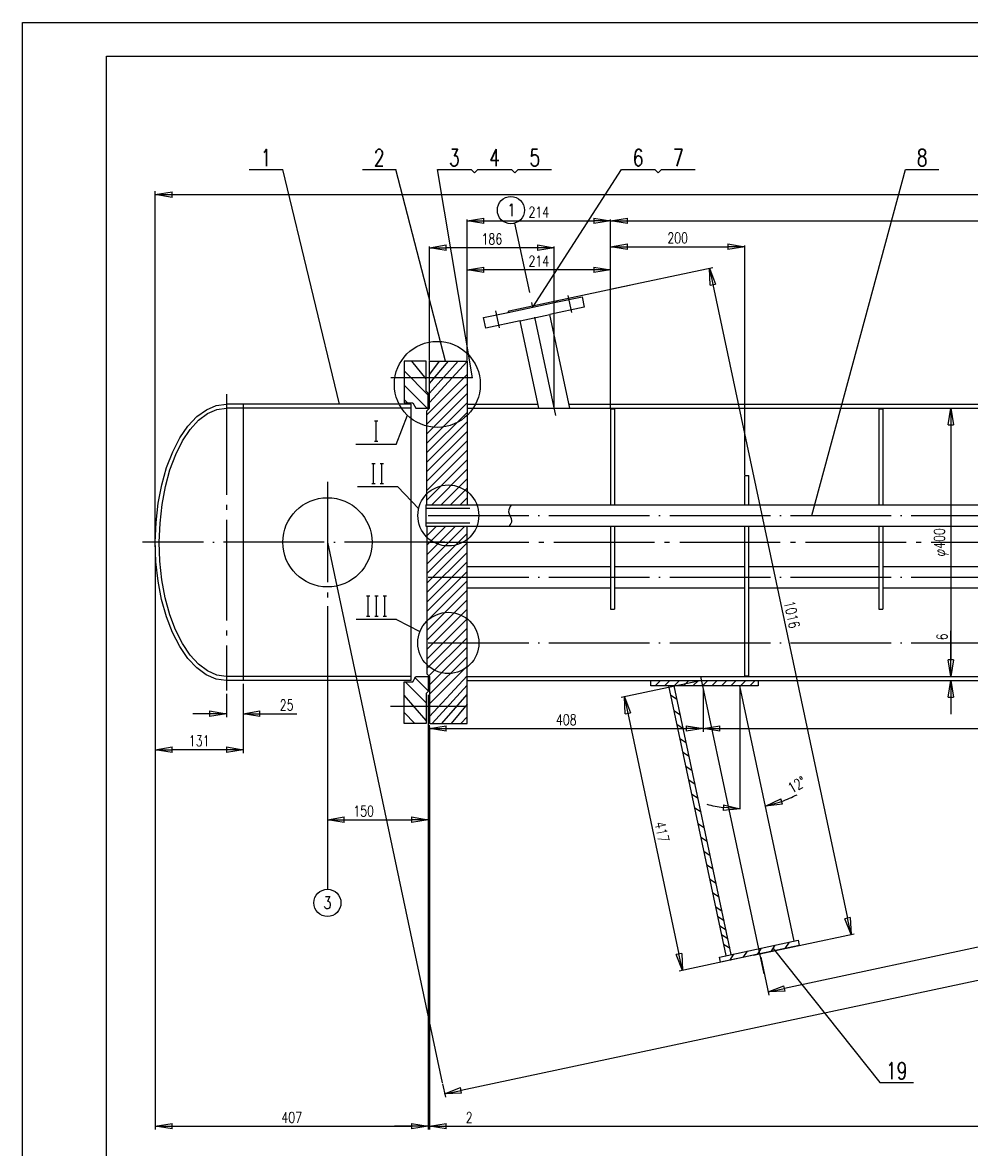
# Model space of a CAD drawing. Extents: x -287 to 13624, y -50 to 2920.
# Drawn here: x -287 to 1128, y 1240 to 2920 of the extents above; entities that cross this region are included whole.
import ezdxf
from ezdxf.enums import TextEntityAlignment as Align

# ---------------------------------------------------------------- set-up
doc = ezdxf.new("R2010")
doc.units = 0
doc.header["$LTSCALE"] = 30
doc.header["$MEASUREMENT"] = 0
doc.linetypes.add('CENTER', pattern=[6.25, 5, -0.5, 0.25, -0.5])
doc.linetypes.add('DASHDOT', pattern=[6, 5, -0.5, 0, -0.5])
doc.layers.get('0').update_dxf_attribs({"linetype": 'CONTINUOUS'})
doc.layers.get('Defpoints').update_dxf_attribs({"linetype": 'CONTINUOUS'})
for name, color, linetype in [('1', 2, 'CONTINUOUS'), ('11', 3, 'CONTINUOUS'), ('2', 1, 'CONTINUOUS'), ('3', 2, 'DASHDOT'), ('4', 2, 'CENTER')]:
    doc.layers.add(name, color=color, linetype=linetype)
doc.styles.add('HZ', font='txt', dxfattribs={"width": 0.75, "bigfont": 'hztxt'})
doc.styles.get("Standard").update_dxf_attribs({"font": 'simplex', "width": 0.75, "bigfont": 'hztxt'})
doc.dimstyles.get("Standard").update_dxf_attribs({"dimtxt": 0.18, "dimasz": 0.18, "dimexe": 0.18, "dimexo": 0.0625, "dimgap": 0.09, "dimtad": 0, "dimtih": 1, "dimtoh": 1, "dimdec": 4, "dimzin": 0, "dimdsep": 46, "dimtxsty": 'Standard', "dimcen": 0.09, "dimadec": 0, "dimazin": 0, "dimtfac": 1, "dimtdec": 4, "dimtofl": 0, "dimtmove": 0, "dimatfit": 3, "dimfxl": 0, "dimtolj": 1, "dimtzin": 0, "dimarcsym": 0})

# ---------------------------------------------------------------- blocks, each defined once
blk = doc.blocks.new('_CLOSED')
at = {"color": 0, "linetype": 'ByBlock'}
for p, q in [((-1, 0.167), (0, 0)), ((-1, 0.167), (-1, -0.167)), ((0, 0), (-1, -0.167)), ((0, 0), (-1, 0))]:
    blk.add_line(p, q, dxfattribs=at)
blk = doc.blocks.new('*D4')
at = {"layer": '11', "color": 0, "lineweight": -2}
for p, q in [((376.2, 2416), (376.2, 2553.3)), ((565.2, 2551.3), (401.2, 2551.3)), ((590.2, 2345), (590.2, 2553.3))]:
    blk.add_line(p, q, dxfattribs=at)
at = {"layer": 'Defpoints', "color": 0}
for p in [(376.2, 2551.3), (376.2, 2415), (590.2, 2344)]:
    blk.add_point(p, dxfattribs=at)
at = {"layer": '11', "color": 0, "lineweight": -2, "xscale": 25, "yscale": 25, "zscale": 25, "rotation": 180}
blk.add_blockref('_CLOSED', (376.2, 2551.3), dxfattribs=at)
at = {"layer": '11', "color": 0, "lineweight": -2, "xscale": 25, "yscale": 25, "zscale": 25}
blk.add_blockref('_CLOSED', (590.2, 2551.3), dxfattribs=at)
at = {"layer": '11', "color": 0, "insert": (483.2, 2564.3), "char_height": 16, "attachment_point": 5, "style": 'HZ'}
blk.add_mtext('\\A1;214', dxfattribs=at)
blk = doc.blocks.new('*D5')
at = {"layer": '11', "color": 0, "lineweight": -2}
for p, q in [((320.2, 2416), (320.2, 2586.2)), ((481.2, 2584.2), (345.2, 2584.2)), ((506.2, 2346), (506.2, 2586.2))]:
    blk.add_line(p, q, dxfattribs=at)
at = {"layer": 'Defpoints', "color": 0}
for p in [(320.2, 2584.2), (320.2, 2415), (506.2, 2345)]:
    blk.add_point(p, dxfattribs=at)
at = {"layer": '11', "color": 0, "lineweight": -2, "xscale": 25, "yscale": 25, "zscale": 25, "rotation": 180}
blk.add_blockref('_CLOSED', (320.2, 2584.2), dxfattribs=at)
at = {"layer": '11', "color": 0, "lineweight": -2, "xscale": 25, "yscale": 25, "zscale": 25}
blk.add_blockref('_CLOSED', (506.2, 2584.2), dxfattribs=at)
at = {"layer": '11', "color": 0, "insert": (413.2, 2597.2), "char_height": 16, "attachment_point": 5, "style": 'HZ'}
blk.add_mtext('\\A1;186', dxfattribs=at)
blk = doc.blocks.new('*D6')
at = {"layer": '11', "color": 0, "lineweight": -2}
for p, q in [((376.2, 2417), (376.2, 2626.3)), ((401.2, 2624.3), (565.2, 2624.3)), ((590.2, 2345), (590.2, 2626.3))]:
    blk.add_line(p, q, dxfattribs=at)
at = {"layer": 'Defpoints', "color": 0}
for p in [(590.2, 2624.3), (376.2, 2416), (590.2, 2344)]:
    blk.add_point(p, dxfattribs=at)
at = {"layer": '11', "color": 0, "lineweight": -2, "xscale": 25, "yscale": 25, "zscale": 25, "rotation": 180}
blk.add_blockref('_CLOSED', (376.2, 2624.3), dxfattribs=at)
at = {"layer": '11', "color": 0, "lineweight": -2, "xscale": 25, "yscale": 25, "zscale": 25}
blk.add_blockref('_CLOSED', (590.2, 2624.3), dxfattribs=at)
at = {"layer": '11', "color": 0, "insert": (483.2, 2637.3), "char_height": 16, "attachment_point": 5, "style": 'HZ'}
blk.add_mtext('\\A1;214', dxfattribs=at)
blk = doc.blocks.new('*D7')
at = {"layer": '11', "color": 0, "lineweight": -2}
for p, q in [((590.2, 2345), (590.2, 2587.8)), ((790.2, 2245.5), (790.2, 2587.8)), ((615.2, 2585.8), (765.2, 2585.8))]:
    blk.add_line(p, q, dxfattribs=at)
at = {"layer": 'Defpoints', "color": 0}
for p in [(790.2, 2585.8), (590.2, 2344), (790.2, 2244.5)]:
    blk.add_point(p, dxfattribs=at)
at = {"layer": '11', "color": 0, "lineweight": -2, "xscale": 25, "yscale": 25, "zscale": 25, "rotation": 180}
blk.add_blockref('_CLOSED', (590.2, 2585.8), dxfattribs=at)
at = {"layer": '11', "color": 0, "lineweight": -2, "xscale": 25, "yscale": 25, "zscale": 25}
blk.add_blockref('_CLOSED', (790.2, 2585.8), dxfattribs=at)
at = {"layer": '11', "color": 0, "insert": (690.2, 2598.8), "char_height": 16, "attachment_point": 5, "style": 'HZ'}
blk.add_mtext('\\A1;200', dxfattribs=at)
blk = doc.blocks.new('*D9')
at = {"layer": '11', "color": 0, "lineweight": -2}
for p, q in [((590.2, 2345), (590.2, 2626.3)), ((615.2, 2624.3), (1965.2, 2624.3)), ((1990.2, 2245.5), (1990.2, 2626.3))]:
    blk.add_line(p, q, dxfattribs=at)
at = {"layer": 'Defpoints', "color": 0}
for p in [(1990.2, 2624.3), (590.2, 2344), (1990.2, 2244.5)]:
    blk.add_point(p, dxfattribs=at)
at = {"layer": '11', "color": 0, "lineweight": -2, "xscale": 25, "yscale": 25, "zscale": 25, "rotation": 180}
blk.add_blockref('_CLOSED', (590.2, 2624.3), dxfattribs=at)
at = {"layer": '11', "color": 0, "lineweight": -2, "xscale": 25, "yscale": 25, "zscale": 25}
blk.add_blockref('_CLOSED', (1990.2, 2624.3), dxfattribs=at)
at = {"layer": '11', "color": 0, "insert": (1290.2, 2637.5), "char_height": 16, "attachment_point": 5, "style": 'HZ'}
blk.add_mtext('\\A1;7{\\fArial|b0|i0|c0|p32;x200=}1400', dxfattribs=at)
blk = doc.blocks.new('*D10')
at = {"layer": '11', "color": 0, "lineweight": -2}
for p, q in [((167.9, 2049.6), (167.9, 1726.3)), ((318.2, 1813.1), (318.2, 1726.3)), ((192.9, 1731.3), (293.2, 1731.3))]:
    blk.add_line(p, q, dxfattribs=at)
at = {"layer": 'Defpoints', "color": 0}
for p in [(167.9, 2054.6), (318.2, 1818.1), (318.2, 1731.3)]:
    blk.add_point(p, dxfattribs=at)
at = {"layer": '11', "color": 0, "lineweight": -2, "xscale": 25, "yscale": 25, "zscale": 25, "rotation": 180}
blk.add_blockref('_CLOSED', (167.9, 1731.3), dxfattribs=at)
at = {"layer": '11', "color": 0, "lineweight": -2, "xscale": 25, "yscale": 25, "zscale": 25}
blk.add_blockref('_CLOSED', (318.2, 1731.3), dxfattribs=at)
at = {"layer": '11', "color": 0, "insert": (222, 1744.3), "char_height": 16, "attachment_point": 5, "style": 'HZ'}
blk.add_mtext('\\A1;150', dxfattribs=at)
blk = doc.blocks.new('*D11')
at = {"layer": '11', "color": 0, "lineweight": -2}
for p, q in [((1099.6, 2345), (1102.6, 2345)), ((1097.6, 2320), (1097.6, 1970)), ((1099.6, 1945), (1102.6, 1945))]:
    blk.add_line(p, q, dxfattribs=at)
at = {"layer": 'Defpoints', "color": 0}
for p in [(1094.6, 2345), (1094.6, 1945), (1097.6, 1945)]:
    blk.add_point(p, dxfattribs=at)
at = {"layer": '11', "color": 0, "lineweight": -2, "xscale": 25, "yscale": 25, "zscale": 25}
for p, rotation in [((1097.6, 2345), 90), ((1097.6, 1945), 270)]:
    blk.add_blockref('_CLOSED', p, dxfattribs=dict(at, rotation=rotation))
at = {"layer": '11', "color": 0, "insert": (1083.3, 2145), "char_height": 16, "attachment_point": 5, "rotation": 90, "style": 'HZ'}
blk.add_mtext('\\A1;φ400', dxfattribs=at)
blk = doc.blocks.new('*D12')
at = {"layer": '11', "color": 0, "lineweight": -2}
for p, q in [((320.2, 1870), (320.2, 1269.4)), ((2246.2, 1870), (2246.2, 1269.4)), ((345.2, 1274.4), (2221.2, 1274.4))]:
    blk.add_line(p, q, dxfattribs=at)
at = {"layer": 'Defpoints', "color": 0}
for p in [(320.2, 1875), (2246.2, 1875), (2246.2, 1274.4)]:
    blk.add_point(p, dxfattribs=at)
at = {"layer": '11', "color": 0, "lineweight": -2, "xscale": 25, "yscale": 25, "zscale": 25, "rotation": 180}
blk.add_blockref('_CLOSED', (320.2, 1274.4), dxfattribs=at)
at = {"layer": '11', "color": 0, "lineweight": -2, "xscale": 25, "yscale": 25, "zscale": 25}
blk.add_blockref('_CLOSED', (2246.2, 1274.4), dxfattribs=at)
at = {"layer": '11', "color": 0, "insert": (1283.2, 1287.4), "char_height": 16, "attachment_point": 5, "style": 'HZ'}
blk.add_mtext('\\A1;1926.0', dxfattribs=at)
blk = doc.blocks.new('*D13')
at = {"layer": '11', "color": 0, "lineweight": -2}
for p, q in [((2393.6, 1774.3), (2397.8, 1754.4)), ((2372.3, 1754), (367.2, 1327.8)), ((339.5, 1337.7), (343.8, 1317.7))]:
    blk.add_line(p, q, dxfattribs=at)
at = {"layer": 'Defpoints', "color": 0}
for p in [(2392.6, 1779.2), (338.5, 1342.6), (342.7, 1322.6)]:
    blk.add_point(p, dxfattribs=at)
at = {"layer": '11', "color": 0, "lineweight": -2, "xscale": 25, "yscale": 25, "zscale": 25}
for p, rotation in [((2396.8, 1759.2), 11.99999999999996), ((342.7, 1322.6), 192)]:
    blk.add_blockref('_CLOSED', p, dxfattribs=dict(at, rotation=rotation))
at = {"layer": '11', "color": 0, "insert": (1367.1, 1553.7), "char_height": 16, "attachment_point": 5, "rotation": 12, "style": 'HZ'}
blk.add_mtext('\\A1;2100', dxfattribs=at)
blk = doc.blocks.new('*D14')
at = {"layer": '11', "color": 0, "lineweight": -2}
for p, q in [((1097.6, 1970), (1097.6, 2013)), ((1097.6, 1914), (1097.6, 1889))]:
    blk.add_line(p, q, dxfattribs=at)
at = {"layer": 'Defpoints', "color": 0}
for p in [(1097.6, 1945), (1097.6, 1939), (1097.6, 1939)]:
    blk.add_point(p, dxfattribs=at)
at = {"layer": '11', "color": 0, "lineweight": -2, "xscale": 25, "yscale": 25, "zscale": 25}
for p, rotation in [((1097.6, 1945), 270), ((1097.6, 1939), 90)]:
    blk.add_blockref('_CLOSED', p, dxfattribs=dict(at, rotation=rotation))
at = {"layer": '11', "color": 0, "insert": (1084.6, 2004), "char_height": 16, "attachment_point": 5, "rotation": 90, "style": 'HZ'}
blk.add_mtext('\\A1;6', dxfattribs=at)
blk = doc.blocks.new('*D15')
at = {"layer": '11', "color": 0, "lineweight": -2}
for p, q in [((318.2, 1917.5), (318.2, 1269.4)), ((320.2, 1870), (320.2, 1269.4)), ((293.2, 1274.4), (268.2, 1274.4)), ((345.2, 1274.4), (388.2, 1274.4))]:
    blk.add_line(p, q, dxfattribs=at)
at = {"layer": 'Defpoints', "color": 0}
for p in [(318.2, 1922.5), (320.2, 1875), (320.2, 1274.4)]:
    blk.add_point(p, dxfattribs=at)
at = {"layer": '11', "color": 0, "lineweight": -2, "xscale": 25, "yscale": 25, "zscale": 25}
blk.add_blockref('_CLOSED', (318.2, 1274.4), dxfattribs=at)
at = {"layer": '11', "color": 0, "lineweight": -2, "xscale": 25, "yscale": 25, "zscale": 25, "rotation": 180}
blk.add_blockref('_CLOSED', (320.2, 1274.4), dxfattribs=at)
at = {"layer": '11', "color": 0, "insert": (379.2, 1287.4), "char_height": 16, "attachment_point": 5, "style": 'HZ'}
blk.add_mtext('\\A1;2', dxfattribs=at)
blk = doc.blocks.new('*D16')
at = {"layer": '11', "color": 0, "lineweight": -2}
for p, q in [((-88.7, 2140), (-88.7, 1269.4)), ((318.2, 1307.6), (318.2, 1269.4)), ((-63.7, 1274.4), (293.2, 1274.4))]:
    blk.add_line(p, q, dxfattribs=at)
at = {"layer": 'Defpoints', "color": 0}
for p in [(-88.7, 2145), (318.2, 1312.6), (318.2, 1274.4)]:
    blk.add_point(p, dxfattribs=at)
at = {"layer": '11', "color": 0, "lineweight": -2, "xscale": 25, "yscale": 25, "zscale": 25, "rotation": 180}
blk.add_blockref('_CLOSED', (-88.7, 1274.4), dxfattribs=at)
at = {"layer": '11', "color": 0, "lineweight": -2, "xscale": 25, "yscale": 25, "zscale": 25}
blk.add_blockref('_CLOSED', (318.2, 1274.4), dxfattribs=at)
at = {"layer": '11', "color": 0, "insert": (114.7, 1287.4), "char_height": 16, "attachment_point": 5, "style": 'HZ'}
blk.add_mtext('\\A1;407', dxfattribs=at)
blk = doc.blocks.new('*D17')
at = {"layer": '11', "color": 0, "lineweight": -2}
for p, q in [((42.2, 1934), (42.2, 1884.4)), ((17.2, 1919), (17.2, 1884.4)), ((-7.8, 1889.4), (-32.8, 1889.4)), ((67.2, 1889.4), (122.2, 1889.4))]:
    blk.add_line(p, q, dxfattribs=at)
at = {"layer": 'Defpoints', "color": 0}
for p in [(42.2, 1939), (17.2, 1924), (17.2, 1889.4)]:
    blk.add_point(p, dxfattribs=at)
at = {"layer": '11', "color": 0, "lineweight": -2, "xscale": 25, "yscale": 25, "zscale": 25}
blk.add_blockref('_CLOSED', (17.2, 1889.4), dxfattribs=at)
at = {"layer": '11', "color": 0, "lineweight": -2, "xscale": 25, "yscale": 25, "zscale": 25, "rotation": 180}
blk.add_blockref('_CLOSED', (42.2, 1889.4), dxfattribs=at)
at = {"layer": '11', "color": 0, "insert": (107.2, 1902.4), "char_height": 16, "attachment_point": 5, "style": 'HZ'}
blk.add_mtext('\\A1;25', dxfattribs=at)
blk = doc.blocks.new('*D18')
at = {"layer": '11', "color": 0, "lineweight": -2}
for p, q in [((-88.8, 2140.2), (-88.8, 1830.8)), ((42.2, 1934), (42.2, 1830.8)), ((17.2, 1835.8), (-63.8, 1835.8))]:
    blk.add_line(p, q, dxfattribs=at)
at = {"layer": 'Defpoints', "color": 0}
for p in [(-88.8, 2145.2), (42.2, 1939), (-88.8, 1835.8)]:
    blk.add_point(p, dxfattribs=at)
at = {"layer": '11', "color": 0, "lineweight": -2, "xscale": 25, "yscale": 25, "zscale": 25, "rotation": 180}
blk.add_blockref('_CLOSED', (-88.8, 1835.8), dxfattribs=at)
at = {"layer": '11', "color": 0, "lineweight": -2, "xscale": 25, "yscale": 25, "zscale": 25}
blk.add_blockref('_CLOSED', (42.2, 1835.8), dxfattribs=at)
at = {"layer": '11', "color": 0, "insert": (-23.3, 1848.8), "char_height": 16, "attachment_point": 5, "style": 'HZ'}
blk.add_mtext('\\A1;131', dxfattribs=at)
blk = doc.blocks.new('*D19')
at = {"layer": '11', "color": 0, "lineweight": -2}
for p, q in [((-88.7, 2150), (-88.7, 2668.5)), ((-63.7, 2663.5), (2380.2, 2663.5)), ((2405.2, 2150), (2405.2, 2668.5))]:
    blk.add_line(p, q, dxfattribs=at)
at = {"layer": 'Defpoints', "color": 0}
for p in [(2405.2, 2663.5), (-88.7, 2145), (2405.2, 2145)]:
    blk.add_point(p, dxfattribs=at)
at = {"layer": '11', "color": 0, "lineweight": -2, "xscale": 25, "yscale": 25, "zscale": 25, "rotation": 180}
blk.add_blockref('_CLOSED', (-88.7, 2663.5), dxfattribs=at)
at = {"layer": '11', "color": 0, "lineweight": -2, "xscale": 25, "yscale": 25, "zscale": 25}
blk.add_blockref('_CLOSED', (2405.2, 2663.5), dxfattribs=at)
at = {"layer": '11', "color": 0, "insert": (1158.2, 2676.5), "char_height": 16, "attachment_point": 5, "style": 'HZ'}
blk.add_mtext('\\A1;2494', dxfattribs=at)
blk = doc.blocks.new('*D20')
at = {"layer": '11', "color": 0, "lineweight": -2}
for p, q in [((591.9, 2522.7), (742.5, 2554.7)), ((742.8, 2529.2), (943.6, 1584.6)), ((803.1, 1529.2), (953.6, 1561.2))]:
    blk.add_line(p, q, dxfattribs=at)
at = {"layer": 'Defpoints', "color": 0}
for p in [(587, 2521.7), (948.7, 1560.1), (798.2, 1528.1)]:
    blk.add_point(p, dxfattribs=at)
at = {"layer": '11', "color": 0, "lineweight": -2, "xscale": 25, "yscale": 25, "zscale": 25}
for p, rotation in [((737.6, 2553.7), 102), ((948.7, 1560.1), 282)]:
    blk.add_blockref('_CLOSED', p, dxfattribs=dict(at, rotation=rotation))
at = {"layer": '11', "color": 0, "insert": (860.6, 2037.3), "char_height": 16, "attachment_point": 5, "rotation": 282, "style": 'HZ'}
blk.add_mtext('\\A1;1016', dxfattribs=at)
blk = doc.blocks.new('*D21')
at = {"layer": '11', "color": 0, "lineweight": -2}
for p, q in [((728, 1926), (728, 1862.4)), ((1823.4, 1926), (1823.4, 1862.4)), ((753, 1867.4), (1798.4, 1867.4))]:
    blk.add_line(p, q, dxfattribs=at)
at = {"layer": 'Defpoints', "color": 0}
for p in [(728, 1931), (1823.4, 1931), (1823.4, 1867.4)]:
    blk.add_point(p, dxfattribs=at)
at = {"layer": '11', "color": 0, "lineweight": -2, "xscale": 25, "yscale": 25, "zscale": 25, "rotation": 180}
blk.add_blockref('_CLOSED', (728, 1867.4), dxfattribs=at)
at = {"layer": '11', "color": 0, "lineweight": -2, "xscale": 25, "yscale": 25, "zscale": 25}
blk.add_blockref('_CLOSED', (1823.4, 1867.4), dxfattribs=at)
at = {"layer": '11', "color": 0, "insert": (1275.7, 1880.4), "char_height": 16, "attachment_point": 5, "style": 'HZ'}
blk.add_mtext('\\A1;1095', dxfattribs=at)
blk = doc.blocks.new('*D22')
at = {"layer": '11', "color": 0, "lineweight": -2}
for p, q in [((728, 1926), (728, 1862.4)), ((320.2, 1863.5), (320.2, 1872.4)), ((345.2, 1867.4), (703, 1867.4))]:
    blk.add_line(p, q, dxfattribs=at)
at = {"layer": 'Defpoints', "color": 0}
for p in [(728, 1931), (728, 1867.4), (320.2, 1858.5)]:
    blk.add_point(p, dxfattribs=at)
at = {"layer": '11', "color": 0, "lineweight": -2, "xscale": 25, "yscale": 25, "zscale": 25, "rotation": 180}
blk.add_blockref('_CLOSED', (320.2, 1867.4), dxfattribs=at)
at = {"layer": '11', "color": 0, "lineweight": -2, "xscale": 25, "yscale": 25, "zscale": 25}
blk.add_blockref('_CLOSED', (728, 1867.4), dxfattribs=at)
at = {"layer": '11', "color": 0, "insert": (524.1, 1880.4), "char_height": 16, "attachment_point": 5, "style": 'HZ'}
blk.add_mtext('\\A1;408', dxfattribs=at)
blk = doc.blocks.new('*D23')
at = {"layer": '11', "color": 0, "lineweight": -2}
for p, q in [((1862.1, 1749.1), (1874.1, 1692.5)), ((1848.6, 1692.2), (849.4, 1479.8)), ((814, 1526.4), (826, 1469.7))]:
    blk.add_line(p, q, dxfattribs=at)
at = {"layer": 'Defpoints', "color": 0}
for p in [(1861, 1754), (812.9, 1531.3), (825, 1474.6)]:
    blk.add_point(p, dxfattribs=at)
at = {"layer": '11', "color": 0, "lineweight": -2, "xscale": 25, "yscale": 25, "zscale": 25}
for p, rotation in [((1873.1, 1697.4), 11.99999999999996), ((825, 1474.6), 192)]:
    blk.add_blockref('_CLOSED', p, dxfattribs=dict(at, rotation=rotation))
at = {"layer": '11', "color": 0, "insert": (1346.3, 1598.7), "char_height": 16, "attachment_point": 5, "rotation": 12, "style": 'HZ'}
blk.add_mtext('\\A1;1072', dxfattribs=at)
blk = doc.blocks.new('*D26')
at = {"layer": '11', "color": 0, "lineweight": -2}
for start, end in [(289.8254, 297.6509), (254.3491, 262.1746)]:
    blk.add_arc((783.2, 1931), 183.2, start, end, dxfattribs=at)
at = {"layer": 'Defpoints', "color": 0}
for p in [(783.2, 1931), (783.2, 1931), (783.2, 1747.7), (796, 1748.3), (864.1, 1550.3)]:
    blk.add_point(p, dxfattribs=at)
at = {"layer": '11', "color": 0, "lineweight": -2, "xscale": 25, "yscale": 25, "zscale": 25}
for p, rotation in [((783.2, 1747.8), 356.0872860376222), ((821.3, 1751.8), 195.9127139623778)]:
    blk.add_blockref('_CLOSED', p, dxfattribs=dict(at, rotation=rotation))
at = {"layer": '11', "color": 0, "insert": (868.1, 1783.5), "char_height": 16, "attachment_point": 5, "rotation": 29.9439, "style": 'HZ'}
blk.add_mtext('\\A1;12°', dxfattribs=at)
blk = doc.blocks.new('*D42')
at = {"layer": '11', "color": 0, "lineweight": -2}
for p, q in [((721.4, 1938), (605.8, 1913.4)), ((615.9, 1890), (692.2, 1531.1)), ((808, 1530.2), (692.5, 1505.6))]:
    blk.add_line(p, q, dxfattribs=at)
at = {"layer": 'Defpoints', "color": 0}
for p in [(726.3, 1939), (812.9, 1531.3), (697.4, 1506.7)]:
    blk.add_point(p, dxfattribs=at)
at = {"layer": '11', "color": 0, "lineweight": -2, "xscale": 25, "yscale": 25, "zscale": 25}
for p, rotation in [((610.7, 1914.4), 101.9999999999996), ((697.4, 1506.7), 281.9999999999995)]:
    blk.add_blockref('_CLOSED', p, dxfattribs=dict(at, rotation=rotation))
at = {"layer": '11', "color": 0, "insert": (666.7, 1713.3), "char_height": 16, "attachment_point": 5, "rotation": 282, "style": 'HZ'}
blk.add_mtext('\\A1;417', dxfattribs=at)

msp = doc.modelspace()

# ---------------------------------------------------------------- linework, layer by layer
at = {"layer": '1', "color": 7}
for p, q in [((185.78, 2351), (101.3, 2701)), ((343.81, 2415), (270.11, 2701)), ((384.47, 2390), (332.25, 2701)), ((382.25, 2701), (387.25, 2696)), ((392.25, 2701), (387.25, 2696)), ((442.25, 2701), (447.25, 2696)), ((452.25, 2701), (447.25, 2696)), ((474.22, 2495.63), (606.24, 2701)), ((656.24, 2701), (661.24, 2696)), ((666.24, 2701), (661.24, 2696)), ((890.1, 2185), (1029.77, 2701)), ((315.25, 2388.78), (294.03, 2415)), ((334.4, 2415), (320.24, 2395.85)), ((320.24, 2381.7), (348.54, 2415)), ((362.68, 2415), (320.24, 2367.56)), ((320.24, 2353.42), (376.24, 2414.42)), ((282.25, 2400.57), (318.25, 2364.57)), ((376.24, 2395.28), (316.24, 2335.28)), ((316.6, 2345), (282.25, 2379.36)), ((316.24, 2321.13), (376.24, 2381.13)), ((282.25, 2358.14), (287.39, 2353)), ((376.24, 2366.99), (316.24, 2306.99)), ((316.24, 2292.85), (376.24, 2352.85)), ((376.24, 2338.71), (316.24, 2278.71)), ((270.45, 2291), (287.3, 2334.43)), ((316.24, 2264.57), (376.24, 2324.57)), ((376.24, 2310.42), (316.24, 2250.42)), ((270.45, 2291), (210.45, 2291)), ((316.24, 2236.28), (376.24, 2296.28)), ((376.24, 2282.14), (316.24, 2222.14)), ((316.24, 2208), (376.24, 2268)), ((376.24, 2253.86), (323.39, 2201)), ((337.53, 2201), (376.24, 2239.71)), ((272.91, 2227.51), (212.91, 2227.51)), ((272.91, 2227.51), (303.95, 2195.22)), ((376.24, 2225.57), (351.67, 2201)), ((365.82, 2201), (376.24, 2211.43)), ((330.42, 2169), (316.24, 2154.82)), ((316.24, 2140.68), (344.56, 2169)), ((358.71, 2169), (316.24, 2126.54)), ((316.24, 2112.4), (372.85, 2169)), ((376.24, 2158.25), (316.24, 2098.25)), ((316.24, 2084.11), (376.24, 2144.11)), ((376.24, 2129.97), (316.24, 2069.97)), ((316.24, 2055.83), (376.24, 2115.83)), ((376.24, 2101.69), (316.24, 2041.69)), ((316.24, 2027.54), (376.24, 2087.54)), ((376.24, 2073.4), (316.24, 2013.4)), ((316.24, 1999.26), (376.24, 2059.26)), ((376.24, 2045.12), (316.24, 1985.12)), ((270.99, 2030.11), (210.99, 2030.11)), ((270.99, 2030.11), (305.94, 2012.04)), ((316.24, 1970.98), (376.24, 2030.98)), ((376.24, 2016.83), (316.24, 1956.83)), ((319.4, 1945.85), (376.24, 2002.69)), ((376.24, 1988.55), (320.24, 1932.55)), ((320.24, 1918.41), (376.24, 1974.41)), ((376.24, 1960.26), (320.24, 1904.26)), ((283.79, 1937), (315.24, 1905.55)), ((318.24, 1923.76), (297.91, 1944.1)), ((320.24, 1885.12), (376.24, 1946.12)), ((664.51, 1939), (656.51, 1931)), ((670.65, 1931), (678.65, 1939)), ((692.79, 1939), (684.79, 1931)), ((698.93, 1931), (706.93, 1939)), ((721.08, 1939), (713.08, 1931)), ((819.23, 1501.64), (724.99, 1945)), ((727.22, 1931), (735.22, 1939)), ((749.36, 1939), (741.36, 1931)), ((755.5, 1931), (763.5, 1939)), ((777.64, 1939), (769.64, 1931)), ((783.79, 1931), (791.79, 1939)), ((805.93, 1939), (797.93, 1931)), ((315.24, 1879.33), (282.24, 1917.33)), ((376.24, 1931.98), (324.26, 1875)), ((338.41, 1875), (376.24, 1917.84)), ((679.72, 1917.5), (689.21, 1911.34)), ((376.24, 1903.7), (352.55, 1875)), ((282.24, 1891.12), (298.37, 1875)), ((366.69, 1875), (376.24, 1884.55)), ((684.71, 1894.03), (694.2, 1887.87)), ((698.61, 1867.12), (689.12, 1873.28)), ((693.53, 1852.53), (703.02, 1846.37)), ((707.43, 1825.62), (697.94, 1831.78)), ((702.35, 1811.03), (711.84, 1804.87)), ((716.25, 1784.12), (706.76, 1790.28)), ((711.17, 1769.53), (720.66, 1763.37)), ((725.07, 1742.62), (715.58, 1748.78)), ((720.46, 1725.81), (729.95, 1719.65)), ((734.36, 1698.9), (724.87, 1705.06)), ((729.28, 1684.31), (738.77, 1678.15)), ((743.18, 1657.4), (733.69, 1663.56)), ((738.11, 1642.81), (747.59, 1636.65)), ((752, 1615.9), (742.52, 1622.06)), ((746.93, 1601.31), (756.41, 1595.15)), ((759.53, 1580.48), (750.04, 1586.65)), ((752.87, 1573.33), (762.36, 1567.17)), ((765.24, 1553.65), (755.75, 1559.81)), ((856.43, 1548.68), (850.27, 1539.19)), ((768.3, 1539.24), (758.81, 1545.4)), ((773.43, 1531.03), (767.27, 1521.54)), ((788.02, 1525.96), (794.18, 1535.44)), ((814.93, 1539.85), (808.77, 1530.37)), ((829.52, 1534.78), (835.68, 1544.26)), ((832.6, 1539.52), (991.77, 1339.48)), ((871.02, 1543.6), (871.5, 1544.33))]:
    msp.add_line(p, q, dxfattribs=at)
msp.add_lwpolyline([(-286.72, -50), (-286.72, 2920), (4003, 2920), (4003, -50)], close=True, dxfattribs=at)
for centre, radius in [((331.83, 2380.5), 64.08), ((348.24, 2185), 45.46), ((348.24, 1995), 45.61)]:
    msp.add_circle(centre, radius, dxfattribs=at)
at = {"layer": '11', "color": 7}
for p, q in [((508.53, 2504.97), (618.18, 2528.28)), ((167.93, 2145), (339.26, 1338.96)), ((783.17, 1931), (783.17, 1747.73)), ((167.93, 1731.27), (167.93, 1627.64))]:
    msp.add_line(p, q, dxfattribs=at)
for centre in [(441.54, 2640.27), (167.93, 1607.42)]:
    msp.add_circle(centre, 20.22, dxfattribs=at)
at = {"layer": '2', "color": 7}
for p, q in [((51.3, 2701), (101.3, 2701)), ((220.11, 2701), (270.11, 2701)), ((332.25, 2701), (382.25, 2701)), ((392.25, 2701), (442.25, 2701)), ((452.25, 2701), (502.25, 2701)), ((606.24, 2701), (656.24, 2701)), ((666.24, 2701), (716.24, 2701)), ((1029.77, 2701), (1079.77, 2701)), ((439.08, 2490.21), (508.53, 2504.97)), ((508.53, 2504.97), (510.9, 2503.43)), ((510.9, 2503.43), (547.58, 2511.23)), ((547.58, 2511.23), (550.91, 2495.58)), ((400.86, 2480.04), (437.54, 2487.84)), ((437.54, 2487.84), (510.9, 2503.43)), ((437.54, 2487.84), (439.08, 2490.21)), ((550.91, 2495.58), (499.56, 2484.66)), ((404.19, 2464.39), (400.86, 2480.04)), ((455.54, 2475.31), (404.19, 2464.39)), ((455.54, 2475.31), (499.56, 2484.66)), ((483.24, 2345), (455.54, 2475.31)), ((529.24, 2345), (499.56, 2484.66)), ((315.25, 2415), (282.25, 2415)), ((282.25, 2415), (282.25, 2353)), ((315.25, 2370.5), (315.25, 2415)), ((318.25, 2367.5), (315.25, 2370.5)), ((282.25, 2353), (295.25, 2353)), ((295.25, 2353), (299.86, 2345)), ((318.25, 2345), (318.25, 2367.5)), ((292.24, 2351), (17.24, 2351)), ((292.24, 2345), (17.24, 2345)), ((42.24, 2351), (42.24, 1939)), ((292.24, 2351), (292.24, 1939)), ((299.86, 2345), (318.25, 2345)), ((376.24, 2351), (481.96, 2351)), ((376.24, 2345), (459.25, 2345)), ((458.74, 2345), (2190.24, 2345)), ((527.97, 2351), (2190.24, 2351)), ((590.24, 2344), (590.24, 2201)), ((590.24, 2344), (596.24, 2344)), ((596.24, 2344), (596.24, 2201)), ((990.24, 2344), (996.24, 2344)), ((990.24, 2344), (990.24, 2201)), ((996.24, 2344), (996.24, 2201)), ((237.95, 2326), (242.95, 2326)), ((240.45, 2296), (240.45, 2326)), ((237.95, 2296), (242.95, 2296)), ((234.16, 2262.51), (239.16, 2262.51)), ((236.66, 2232.51), (236.66, 2262.51)), ((246.66, 2262.51), (251.66, 2262.51)), ((249.16, 2232.51), (249.16, 2262.51)), ((790.24, 2201), (790.24, 2244.5)), ((790.24, 2244.5), (796.24, 2244.5)), ((796.24, 2201), (796.24, 2244.5)), ((234.16, 2232.51), (239.16, 2232.51)), ((246.66, 2232.51), (251.66, 2232.51)), ((314.74, 2201), (2251.74, 2201)), ((314.74, 2201), (314.74, 2169)), ((314.74, 2196), (380.24, 2196)), ((314.74, 2174), (380.24, 2174)), ((314.74, 2169), (2251.74, 2169)), ((590.24, 2169), (590.24, 2045.5)), ((596.24, 2169), (596.24, 2045.5)), ((790.24, 1946), (790.24, 2169)), ((796.24, 1946), (796.24, 2169)), ((990.24, 2169), (990.24, 2045.5)), ((996.24, 2169), (996.24, 2045.5)), ((376.24, 2109), (590.24, 2109)), ((596.24, 2109), (790.24, 2109)), ((796.24, 2109), (990.24, 2109)), ((996.24, 2109), (1190.24, 2109)), ((376.24, 2077), (590.24, 2077)), ((596.24, 2077), (790.24, 2077)), ((796.24, 2077), (990.24, 2077)), ((996.24, 2077), (1190.24, 2077)), ((225.99, 2065.11), (230.99, 2065.11)), ((228.49, 2035.11), (228.49, 2065.11)), ((238.49, 2065.11), (243.49, 2065.11)), ((240.99, 2035.11), (240.99, 2065.11)), ((250.99, 2065.11), (255.99, 2065.11)), ((253.49, 2035.11), (253.49, 2065.11)), ((225.99, 2035.11), (230.99, 2035.11)), ((238.49, 2035.11), (243.49, 2035.11)), ((250.99, 2035.11), (255.99, 2035.11)), ((590.24, 2045.5), (596.24, 2045.5)), ((990.24, 2045.5), (996.24, 2045.5)), ((115.74, 1945), (17.24, 1945)), ((292.24, 1939), (17.24, 1939)), ((234.74, 1945), (115.74, 1945)), ((292.24, 1945), (234.74, 1945)), ((282.24, 1875), (282.24, 1937)), ((282.24, 1937), (295.24, 1937)), ((295.24, 1937), (299.86, 1945)), ((299.86, 1945), (318.24, 1945)), ((318.24, 1945), (318.24, 1922.5)), ((376.24, 1945), (2075.24, 1945)), ((376.24, 1939), (2073.52, 1939)), ((790.24, 1946), (796.24, 1946)), ((315.24, 1919.5), (315.24, 1875)), ((318.24, 1922.5), (315.25, 1919.5)), ((762.36, 1528.68), (676.85, 1931)), ((770.19, 1530.34), (685.03, 1931)), ((864.09, 1550.3), (783.17, 1931)), ((315.24, 1875), (282.24, 1875)), ((991.77, 1339.48), (1041.77, 1339.48))]:
    msp.add_line(p, q, dxfattribs=at)
for points in [[(-161.72, 0), (-161.72, 2870), (3953, 2870), (3953, 0)], [(650.33, 1931), (650.33, 1939), (810.33, 1939), (810.33, 1931)], [(754.25, 1518.78), (752.58, 1526.6), (869.96, 1551.55), (871.62, 1543.73)]]:
    msp.add_lwpolyline(points, close=True, dxfattribs=at)
for points in [[(316.24, 2201), (316.24, 2341), (320.24, 2345), (320.24, 2415), (376.24, 2415), (376.24, 2201)], [(17, 1939), (1.92, 1941.15), (-12.84, 1947.45), (-26.99, 1957.76), (-40.24, 1971.88), (-52.32, 1989.52), (-62.99, 2010.32), (-72.03, 2033.86), (-79.25, 2059.66), (-84.51, 2087.2), (-87.7, 2115.91), (-88.76, 2145.21), (-87.66, 2174.51), (-84.42, 2203.21), (-79.12, 2230.72), (-71.86, 2256.49), (-62.79, 2280), (-52.09, 2300.76), (-39.98, 2318.35), (-26.71, 2332.42), (-12.54, 2342.67), (2.23, 2348.91), (17.31, 2351)], [(17.01, 1945), (2.79, 1947.09), (-11.14, 1953.2), (-24.49, 1963.21), (-36.99, 1976.92), (-48.39, 1994.05), (-58.45, 2014.25), (-66.98, 2037.1), (-73.79, 2062.15), (-78.75, 2088.88), (-81.76, 2116.76), (-82.76, 2145.21), (-81.72, 2173.65), (-78.67, 2201.51), (-73.67, 2228.23), (-66.82, 2253.25), (-58.26, 2276.07), (-48.17, 2296.22), (-36.74, 2313.3), (-24.22, 2326.96), (-10.86, 2336.92), (3.08, 2342.97), (17.3, 2345)], [(316.24, 2169), (316.24, 1949), (320.24, 1945), (320.24, 1875), (376.24, 1875), (376.24, 2169)]]:
    msp.add_lwpolyline(points, dxfattribs=at)
msp.add_circle((167.93, 2145), 66.5, dxfattribs=at)
msp.add_spline([(442.14, 2201), (438.1, 2190.61), (442.58, 2177.16), (438.77, 2169)], degree=3, dxfattribs=at)
at = {"layer": '3', "color": 7}
for p, q in [((318.24, 2185), (2248.24, 2185)), ((343.24, 2145), (-107.76, 2145)), ((318.24, 2093), (2248.24, 2093)), ((318.24, 1995), (2248.24, 1995))]:
    msp.add_line(p, q, dxfattribs=at)
at = {"layer": '4', "color": 7}
for p, q in [((508.59, 2333.94), (447.58, 2620.97)), ((532.18, 2487.51), (526.77, 2512.94)), ((424.58, 2464.64), (419.18, 2490.07)), ((384.47, 2390), (262.25, 2390)), ((17.24, 2366), (17.24, 1924)), ((167.93, 2235.38), (167.93, 2054.62)), ((318.24, 2145), (2248.24, 2145)), ((374.24, 1900), (262.24, 1900))]:
    msp.add_line(p, q, dxfattribs=at)

# ---------------------------------------------------------------- texts
at = {"layer": '1', "color": 7, "style": 'HZ', "width": 0.75}
for s, height, p in [('1', 24.96, (76.3, 2706)), ('2', 24.96, (245.11, 2706)), ('3', 24.96, (357.25, 2706)), ('4', 24.96, (417.25, 2706)), ('5', 24.96, (477.25, 2706)), ('6', 24.96, (631.24, 2706)), ('7', 24.96, (691.24, 2706)), ('8', 24.96, (1054.77, 2706)), ('1', 18.4, (442.29, 2631.21)), ('3', 18.4, (167.93, 1598.48)), ('19', 24.96, (1016.77, 1344.48))]:
    msp.add_text(s, height=height, dxfattribs=at).set_placement(p, align=Align.CENTER)

# ---------------------------------------------------------------- dimensions: what is measured, and where the dimension line sits
at = {"layer": '11', "color": 7}
for base, p1, p2, override, picture, middle in [((2405.24, 2663.49), (-88.75, 2145), (2405.24, 2145), {"dimtxt": 16, "dimasz": 25, "dimexe": 5, "dimexo": 5, "dimgap": 5, "dimtad": 1, "dimtih": 0, "dimtoh": 0, "dimdec": 0, "dimtxsty": 'HZ', "dimblk1": 'CLOSED', "dimblk2": 'CLOSED', "dimsah": 1, "dimcen": 1, "dimtfac": 3.2, "dimtdec": 0, "dimatfit": 0}, '*D19', (1158.25, 2676.49)), ((590.24, 2624.34), (376.24, 2416), (590.24, 2344), {"dimtxt": 16, "dimasz": 25, "dimexe": 2, "dimexo": 1, "dimgap": 5, "dimtad": 1, "dimtih": 0, "dimtoh": 0, "dimdec": 0, "dimtxsty": 'HZ', "dimblk1": 'CLOSED', "dimblk2": 'CLOSED', "dimsah": 1, "dimcen": 1, "dimtfac": 3.2, "dimtdec": 0, "dimatfit": 0}, '*D6', (483.24, 2637.34)), ((320.24, 2584.17), (506.24, 2345), (320.24, 2415), {"dimtxt": 16, "dimasz": 25, "dimexe": 2, "dimexo": 1, "dimgap": 5, "dimtad": 1, "dimtih": 0, "dimtoh": 0, "dimdec": 0, "dimtxsty": 'HZ', "dimblk1": 'CLOSED', "dimblk2": 'CLOSED', "dimsah": 1, "dimcen": 1, "dimtfac": 3.2, "dimtdec": 0, "dimatfit": 0}, '*D5', (413.24, 2597.17)), ((790.24, 2585.77), (590.24, 2344), (790.24, 2244.5), {"dimtxt": 16, "dimasz": 25, "dimexe": 2, "dimexo": 1, "dimgap": 5, "dimtad": 1, "dimtih": 0, "dimtoh": 0, "dimdec": 0, "dimtxsty": 'HZ', "dimblk1": 'CLOSED', "dimblk2": 'CLOSED', "dimsah": 1, "dimcen": 1, "dimtfac": 3.2, "dimtdec": 0, "dimatfit": 0}, '*D7', (690.24, 2598.77)), ((376.24, 2551.28), (590.24, 2344), (376.24, 2415), {"dimtxt": 16, "dimasz": 25, "dimexe": 2, "dimexo": 1, "dimgap": 5, "dimtad": 1, "dimtih": 0, "dimtoh": 0, "dimdec": 0, "dimtxsty": 'HZ', "dimblk1": 'CLOSED', "dimblk2": 'CLOSED', "dimsah": 1, "dimcen": 1, "dimtfac": 3.2, "dimtdec": 0, "dimatfit": 0}, '*D4', (483.24, 2564.28)), ((-88.76, 1835.84), (42.24, 1939), (-88.76, 2145.21), {"dimtxt": 16, "dimasz": 25, "dimexe": 5, "dimexo": 5, "dimgap": 5, "dimtad": 1, "dimtih": 0, "dimtoh": 0, "dimdec": 0, "dimtxsty": 'HZ', "dimblk1": 'CLOSED', "dimblk2": 'CLOSED', "dimsah": 1, "dimcen": 1, "dimtfac": 3.2, "dimtdec": 0, "dimatfit": 0}, '*D18', (-23.26, 1848.84)), ((318.24, 1274.41), (-88.75, 2145), (318.24, 1312.57), {"dimtxt": 16, "dimasz": 25, "dimexe": 5, "dimexo": 5, "dimgap": 5, "dimtad": 1, "dimtih": 0, "dimtoh": 0, "dimdec": 0, "dimtxsty": 'HZ', "dimblk1": 'CLOSED', "dimblk2": 'CLOSED', "dimsah": 1, "dimcen": 1, "dimtfac": 3.2, "dimtdec": 0, "dimatfit": 0}, '*D16', (114.75, 1287.41)), ((320.24, 1274.41), (318.24, 1922.5), (320.24, 1875), {"dimtxt": 16, "dimasz": 25, "dimexe": 5, "dimexo": 5, "dimgap": 5, "dimtad": 1, "dimtih": 0, "dimtoh": 0, "dimdec": 0, "dimtxsty": 'HZ', "dimblk1": 'CLOSED', "dimblk2": 'CLOSED', "dimsah": 1, "dimcen": 1, "dimtfac": 3.2, "dimtdec": 0, "dimatfit": 0}, '*D15', (379.24, 1287.41)), ((727.97, 1867.35), (320.24, 1858.53), (727.97, 1931), {"dimtxt": 16, "dimasz": 25, "dimexe": 5, "dimexo": 5, "dimgap": 5, "dimtad": 1, "dimtih": 0, "dimtoh": 0, "dimdec": 0, "dimtxsty": 'HZ', "dimblk1": 'CLOSED', "dimblk2": 'CLOSED', "dimsah": 1, "dimcen": 1, "dimtfac": 3.2, "dimtdec": 0, "dimatfit": 0}, '*D22', (524.11, 1880.35)), ((1823.42, 1867.35), (727.97, 1931), (1823.42, 1931), {"dimtxt": 16, "dimasz": 25, "dimexe": 5, "dimexo": 5, "dimgap": 5, "dimtad": 1, "dimtih": 0, "dimtoh": 0, "dimdec": 0, "dimtxsty": 'HZ', "dimblk1": 'CLOSED', "dimblk2": 'CLOSED', "dimsah": 1, "dimcen": 1, "dimtfac": 3.2, "dimtdec": 0, "dimatfit": 0}, '*D21', (1275.69, 1880.35)), ((2246.24, 1274.41), (320.24, 1875), (2246.24, 1875), {"dimtxt": 16, "dimasz": 25, "dimexe": 5, "dimexo": 5, "dimgap": 5, "dimtad": 1, "dimtih": 0, "dimtoh": 0, "dimdec": 1, "dimtxsty": 'HZ', "dimblk1": 'CLOSED', "dimblk2": 'CLOSED', "dimsah": 1, "dimcen": 1, "dimtfac": 3.2, "dimtdec": 1, "dimatfit": 0}, '*D12', (1283.24, 1287.41))]:
    dim = msp.add_linear_dim(base=base, p1=p1, p2=p2, dimstyle='Standard', override=override, dxfattribs=at)
    dim.commit()
    dim.dimension.update_dxf_attribs({"geometry": picture, "text_midpoint": middle})
dim = msp.add_linear_dim(base=(1990.24, 2624.34), p1=(590.24, 2344), p2=(1990.24, 2244.5), text='7{\\fArial|b0|i0|c0|p32;x200=}<>', dimstyle='Standard', override={"dimtxt": 16, "dimasz": 25, "dimexe": 2, "dimexo": 1, "dimgap": 5, "dimtad": 1, "dimtih": 0, "dimtoh": 0, "dimdec": 0, "dimtxsty": 'HZ', "dimblk1": 'CLOSED', "dimblk2": 'CLOSED', "dimsah": 1, "dimcen": 1, "dimtfac": 3.2, "dimtdec": 0, "dimatfit": 0}, dxfattribs=at)
dim.commit()
dim.dimension.update_dxf_attribs({"geometry": '*D9', "text_midpoint": (1290.24, 2637.51)})
for base, p1, p2, angle, picture, middle, dimtype in [((948.75, 1560.12), (587.03, 2521.66), (798.22, 1528.12), 282, '*D20', (847.9, 2034.56), 161), ((1097.61, 1939), (1097.61, 1945), (1097.61, 1939), 90, '*D14', (1097.61, 2004), 160)]:
    dim = msp.add_linear_dim(base=base, p1=p1, p2=p2, angle=angle, dimstyle='Standard', override={"dimtxt": 16, "dimasz": 25, "dimexe": 5, "dimexo": 5, "dimgap": 5, "dimtad": 1, "dimtih": 0, "dimtoh": 0, "dimdec": 0, "dimtxsty": 'HZ', "dimblk1": 'CLOSED', "dimblk2": 'CLOSED', "dimsah": 1, "dimcen": 1, "dimtfac": 3.2, "dimtdec": 0, "dimatfit": 0}, dxfattribs=at)
    dim.commit()
    dim.dimension.update_dxf_attribs({"geometry": picture, "text_midpoint": middle, "dimtype": dimtype})
dim = msp.add_linear_dim(base=(1097.61, 1945), p1=(1094.58, 2345), p2=(1094.58, 1945), angle=90, text='φ<>', dimstyle='Standard', override={"dimtxt": 16, "dimasz": 25, "dimexe": 5, "dimexo": 5, "dimgap": 5, "dimtad": 1, "dimtih": 0, "dimtoh": 0, "dimdec": 0, "dimtxsty": 'HZ', "dimblk1": 'CLOSED', "dimblk2": 'CLOSED', "dimsah": 1, "dimcen": 1, "dimtfac": 3.2, "dimtdec": 0, "dimatfit": 0}, dxfattribs=at)
dim.commit()
dim.dimension.update_dxf_attribs({"geometry": '*D11', "text_midpoint": (1083.28, 2145)})
for base, p1, p2, picture, middle in [((318.24, 1731.27), (167.93, 2054.62), (318.24, 1818.05), '*D10', (221.96, 1731.27)), ((17.24, 1889.36), (42.24, 1939), (17.24, 1924), '*D17', (107.24, 1889.36))]:
    dim = msp.add_linear_dim(base=base, p1=p1, p2=p2, dimstyle='Standard', override={"dimtxt": 16, "dimasz": 25, "dimexe": 5, "dimexo": 5, "dimgap": 5, "dimtad": 1, "dimtih": 0, "dimtoh": 0, "dimdec": 0, "dimtxsty": 'HZ', "dimblk1": 'CLOSED', "dimblk2": 'CLOSED', "dimsah": 1, "dimcen": 1, "dimtfac": 3.2, "dimtdec": 0, "dimatfit": 0}, dxfattribs=at)
    dim.commit()
    dim.dimension.update_dxf_attribs({"geometry": picture, "text_midpoint": middle, "dimtype": 160})
for p1, p2, distance, picture, middle in [((726.27, 1939), (812.94, 1531.25), -118.17, '*D42', (666.73, 1713.26)), ((2392.56, 1779.18), (338.49, 1342.58), 20.39, '*D13', (1367.06, 1553.65)), ((1861.04, 1754.03), (812.94, 1531.25), 57.89, '*D23', (1346.32, 1598.73))]:
    dim = msp.add_aligned_dim(p1=p1, p2=p2, distance=distance, dimstyle='Standard', override={"dimtxt": 16, "dimasz": 25, "dimexe": 5, "dimexo": 5, "dimgap": 5, "dimtad": 1, "dimtih": 0, "dimtoh": 0, "dimdec": 0, "dimtxsty": 'HZ', "dimblk1": 'CLOSED', "dimblk2": 'CLOSED', "dimsah": 1, "dimcen": 1, "dimtfac": 3.2, "dimtdec": 0, "dimatfit": 0}, dxfattribs=at)
    dim.commit()
    dim.dimension.update_dxf_attribs({"geometry": picture, "text_midpoint": middle})
dim = msp.add_angular_dim_2l(base=(795.95, 1748.26), line1=((783.17, 1931), (783.17, 1747.73)), line2=((864.09, 1550.3), (783.17, 1931)), dimstyle='Standard', override={"dimtxt": 16, "dimasz": 25, "dimexe": 5, "dimexo": 5, "dimgap": 5, "dimtad": 1, "dimtih": 0, "dimtoh": 0, "dimdec": 1, "dimtxsty": 'HZ', "dimblk1": 'CLOSED', "dimblk2": 'CLOSED', "dimsah": 1, "dimcen": 1, "dimtfac": 3.2, "dimtdec": 1, "dimatfit": 0}, dxfattribs=at)
dim.commit()
dim.dimension.update_dxf_attribs({"geometry": '*D26', "text_midpoint": (874.61, 1772.27), "dimtype": 162})

doc.saveas('drawing.dxf')
